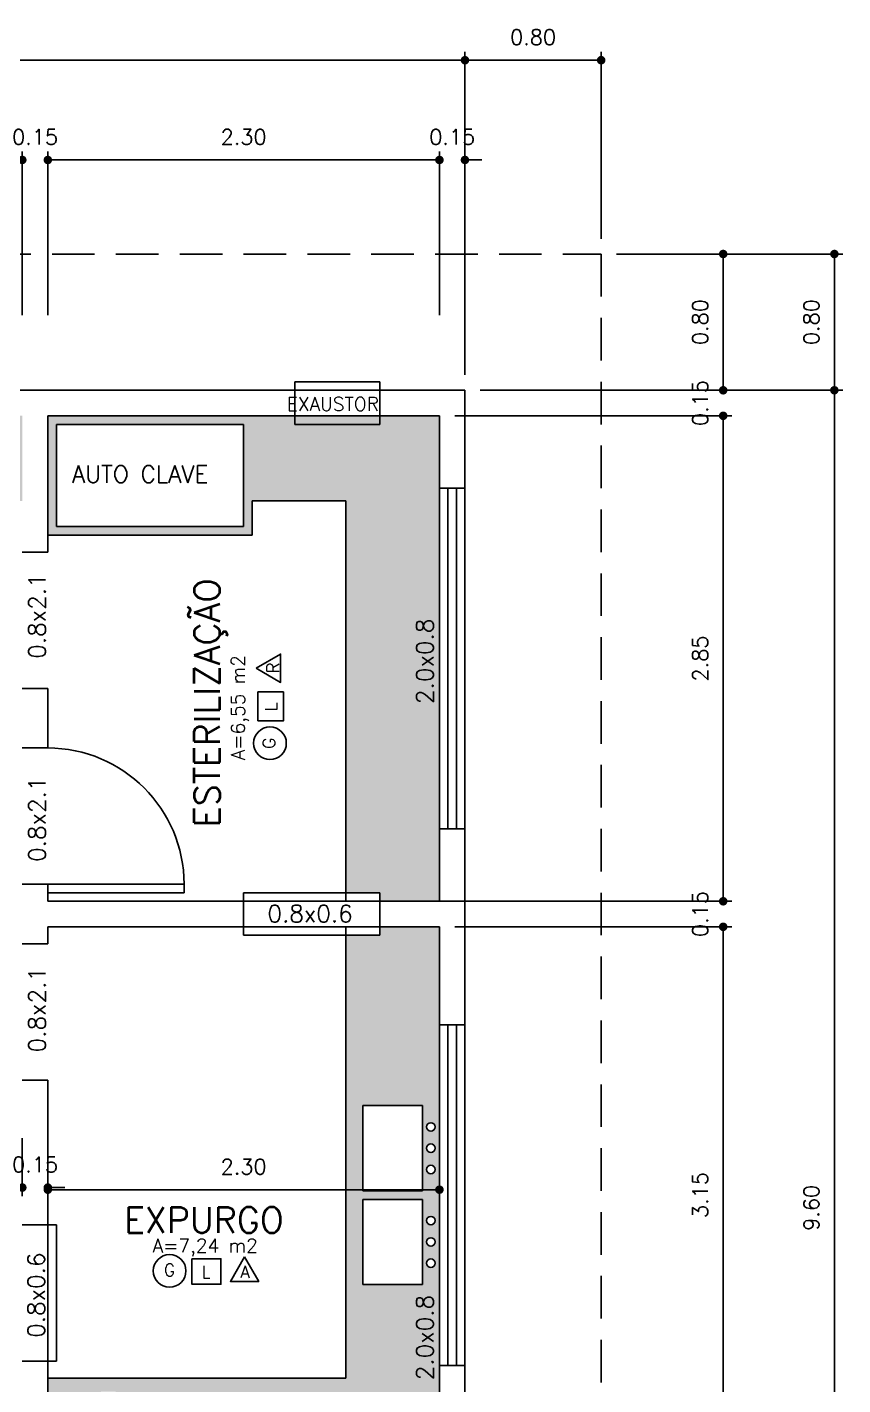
# Model space of a CAD drawing. Extents: x -410.3 to -320, y 119.3 to 190.5.
# Drawn here: x -347.28 to -342.48, y 145.36 to 153.33 of the extents above; entities that cross this region are included whole.
import ezdxf
from ezdxf.enums import TextEntityAlignment as Align

# ---------------------------------------------------------------- set-up
doc = ezdxf.new("R2010")
doc.units = 0
doc.header["$MEASUREMENT"] = 0
doc.linetypes.add('HIDDEN', pattern=[0.375, 0.25, -0.125])
doc.layers.get('DEFPOINTS').update_dxf_attribs({"linetype": 'CONTINUOUS'})
for name, color, linetype in [('ACESSÓRIO', 2, 'CONTINUOUS'), ('ALVENARIA', 7, 'CONTINUOUS'), ('ALVENARIA1', 44, 'CONTINUOUS'), ('COBERTURA', 6, 'CONTINUOUS'), ('COTA', 1, 'CONTINUOUS'), ('JAPOR', 142, 'CONTINUOUS'), ('TEXTO2', 40, 'CONTINUOUS'), ('TEXTO3', 3, 'CONTINUOUS')]:
    doc.layers.add(name, color=color, linetype=linetype)
doc.styles.add('SIMPLEX', font='SIMPLEX.SHX')
doc.dimstyles.new('DIM50', dxfattribs={"dimtxt": 0.09, "dimasz": 0.05, "dimexe": 0.05, "dimexo": 0.09, "dimgap": 0.09, "dimtad": 1, "dimzin": 0, "dimdsep": 46, "dimtxsty": 'SIMPLEX', "dimblk": 'DOT', "dimcen": 0.09, "dimadec": 0, "dimazin": 0, "dimtfac": 1, "dimtix": 1, "dimtofl": 0, "dimtmove": 2, "dimatfit": 3, "dimldrblk": 'DOT', "dimfxl": 1, "dimtolj": 1, "dimtzin": 0, "dimarcsym": 0})

# ---------------------------------------------------------------- blocks, each defined once
blk = doc.blocks.new('DOT')
at = {"layer": 'ALVENARIA', "color": 0, "linetype": 'ByBlock'}
blk.add_line((-0.5, 0), (-1, 0), dxfattribs=at)
at = {"layer": 'ALVENARIA', "color": 0, "linetype": 'ByBlock', "const_width": 0.5}
blk.add_lwpolyline([(-0.25, 0, 1), (0.25, 0, 1)], format="xyb", close=True, dxfattribs=at)
blk = doc.blocks.new('*D228')
at = {"layer": 'COTA', "color": 0, "linetype": 'ByBlock', "lineweight": -2}
for p, q in [((-347.3039, 151.6421), (-347.3039, 152.6042)), ((-347.1539, 151.6421), (-347.1539, 152.6042)), ((-347.3539, 152.5542), (-347.4039, 152.5542)), ((-347.1039, 152.5542), (-347.0539, 152.5542))]:
    blk.add_line(p, q, dxfattribs=at)
at = {"layer": 'DEFPOINTS', "color": 0, "linetype": 'ByBlock'}
for p in [(-347.1539, 152.5542), (-347.3039, 151.5521), (-347.1539, 151.5521)]:
    blk.add_point(p, dxfattribs=at)
at = {"layer": 'COTA', "color": 0, "linetype": 'ByBlock', "lineweight": -2, "xscale": 0.05, "yscale": 0.05, "zscale": 0.05}
blk.add_blockref('DOT', (-347.3039, 152.5542), dxfattribs=at)
at = {"layer": 'COTA', "color": 0, "linetype": 'ByBlock', "lineweight": -2, "xscale": 0.05, "yscale": 0.05, "zscale": 0.05, "rotation": 180}
blk.add_blockref('DOT', (-347.1539, 152.5542), dxfattribs=at)
at = {"layer": 'COTA', "color": 0, "linetype": 'ByBlock', "insert": (-347.2289, 152.6892), "char_height": 0.09, "attachment_point": 5, "style": 'SIMPLEX'}
blk.add_mtext('\\A1;0.15', dxfattribs=at)
blk = doc.blocks.new('*D229')
at = {"layer": 'COTA', "color": 0, "linetype": 'ByBlock', "lineweight": -2}
for p, q in [((-347.1539, 151.6421), (-347.1539, 152.6042)), ((-344.8539, 151.6421), (-344.8539, 152.6042)), ((-347.1039, 152.5542), (-344.9039, 152.5542))]:
    blk.add_line(p, q, dxfattribs=at)
at = {"layer": 'DEFPOINTS', "color": 0, "linetype": 'ByBlock'}
for p in [(-344.8539, 152.5542), (-347.1539, 151.5521), (-344.8539, 151.5521)]:
    blk.add_point(p, dxfattribs=at)
at = {"layer": 'COTA', "color": 0, "linetype": 'ByBlock', "lineweight": -2, "xscale": 0.05, "yscale": 0.05, "zscale": 0.05, "rotation": 180}
blk.add_blockref('DOT', (-347.1539, 152.5542), dxfattribs=at)
at = {"layer": 'COTA', "color": 0, "linetype": 'ByBlock', "lineweight": -2, "xscale": 0.05, "yscale": 0.05, "zscale": 0.05}
blk.add_blockref('DOT', (-344.8539, 152.5542), dxfattribs=at)
at = {"layer": 'COTA', "color": 0, "linetype": 'ByBlock', "insert": (-346.0039, 152.6892), "char_height": 0.09, "attachment_point": 5, "style": 'SIMPLEX'}
blk.add_mtext('\\A1;2.30', dxfattribs=at)
blk = doc.blocks.new('*D230')
at = {"layer": 'COTA', "color": 0, "linetype": 'ByBlock', "lineweight": -2}
for p, q in [((-344.8539, 151.6421), (-344.8539, 152.6042)), ((-344.7039, 151.7921), (-344.7039, 152.6042)), ((-344.9039, 152.5542), (-344.9539, 152.5542)), ((-344.6539, 152.5542), (-344.6039, 152.5542))]:
    blk.add_line(p, q, dxfattribs=at)
at = {"layer": 'DEFPOINTS', "color": 0, "linetype": 'ByBlock'}
for p in [(-344.7039, 152.5542), (-344.7039, 151.7021), (-344.8539, 151.5521)]:
    blk.add_point(p, dxfattribs=at)
at = {"layer": 'COTA', "color": 0, "linetype": 'ByBlock', "lineweight": -2, "xscale": 0.05, "yscale": 0.05, "zscale": 0.05}
blk.add_blockref('DOT', (-344.8539, 152.5542), dxfattribs=at)
at = {"layer": 'COTA', "color": 0, "linetype": 'ByBlock', "lineweight": -2, "xscale": 0.05, "yscale": 0.05, "zscale": 0.05, "rotation": 180}
blk.add_blockref('DOT', (-344.7039, 152.5542), dxfattribs=at)
at = {"layer": 'COTA', "color": 0, "linetype": 'ByBlock', "insert": (-344.7789, 152.6892), "char_height": 0.09, "attachment_point": 5, "style": 'SIMPLEX'}
blk.add_mtext('\\A1;0.15', dxfattribs=at)
blk = doc.blocks.new('*D262')
at = {"layer": 'COTA', "color": 0, "linetype": 'ByBlock', "lineweight": -2}
for p, q in [((-344.7639, 148.0521), (-343.1372, 148.0521)), ((-343.1872, 144.9521), (-343.1872, 148.0021)), ((-344.7639, 144.9021), (-343.1372, 144.9021))]:
    blk.add_line(p, q, dxfattribs=at)
at = {"layer": 'DEFPOINTS', "color": 0, "linetype": 'ByBlock'}
for p in [(-344.8539, 148.0521), (-343.1872, 148.0521), (-344.8539, 144.9021)]:
    blk.add_point(p, dxfattribs=at)
at = {"layer": 'COTA', "color": 0, "linetype": 'ByBlock', "lineweight": -2, "xscale": 0.05, "yscale": 0.05, "zscale": 0.05}
for p, rotation in [((-343.1872, 148.0521), 90), ((-343.1872, 144.9021), 270)]:
    blk.add_blockref('DOT', p, dxfattribs=dict(at, rotation=rotation))
at = {"layer": 'COTA', "color": 0, "linetype": 'ByBlock', "insert": (-343.3222, 146.4771), "char_height": 0.09, "attachment_point": 5, "rotation": 90, "style": 'SIMPLEX'}
blk.add_mtext('\\A1;3.15', dxfattribs=at)
blk = doc.blocks.new('*D263')
at = {"layer": 'COTA', "color": 0, "linetype": 'ByBlock', "lineweight": -2}
for p, q in [((-343.1872, 148.2521), (-343.1872, 148.3021)), ((-345.1139, 148.2021), (-343.1372, 148.2021)), ((-344.7639, 148.0521), (-343.1372, 148.0521)), ((-343.1872, 148.0021), (-343.1872, 147.9521))]:
    blk.add_line(p, q, dxfattribs=at)
at = {"layer": 'DEFPOINTS', "color": 0, "linetype": 'ByBlock'}
for p in [(-345.2039, 148.2021), (-343.1872, 148.2021), (-344.8539, 148.0521)]:
    blk.add_point(p, dxfattribs=at)
at = {"layer": 'COTA', "color": 0, "linetype": 'ByBlock', "lineweight": -2, "xscale": 0.05, "yscale": 0.05, "zscale": 0.05}
for p, rotation in [((-343.1872, 148.2021), 270), ((-343.1872, 148.0521), 90)]:
    blk.add_blockref('DOT', p, dxfattribs=dict(at, rotation=rotation))
at = {"layer": 'COTA', "color": 0, "linetype": 'ByBlock', "insert": (-343.3222, 148.1271), "char_height": 0.09, "attachment_point": 5, "rotation": 90, "style": 'SIMPLEX'}
blk.add_mtext('\\A1;0.15', dxfattribs=at)
blk = doc.blocks.new('*D264')
at = {"layer": 'COTA', "color": 0, "linetype": 'ByBlock', "lineweight": -2}
for p, q in [((-344.7639, 151.0521), (-343.1372, 151.0521)), ((-343.1872, 148.2521), (-343.1872, 151.0021)), ((-345.1139, 148.2021), (-343.1372, 148.2021))]:
    blk.add_line(p, q, dxfattribs=at)
at = {"layer": 'DEFPOINTS', "color": 0, "linetype": 'ByBlock'}
for p in [(-344.8539, 151.0521), (-343.1872, 151.0521), (-345.2039, 148.2021)]:
    blk.add_point(p, dxfattribs=at)
at = {"layer": 'COTA', "color": 0, "linetype": 'ByBlock', "lineweight": -2, "xscale": 0.05, "yscale": 0.05, "zscale": 0.05}
for p, rotation in [((-343.1872, 151.0521), 90), ((-343.1872, 148.2021), 270)]:
    blk.add_blockref('DOT', p, dxfattribs=dict(at, rotation=rotation))
at = {"layer": 'COTA', "color": 0, "linetype": 'ByBlock', "insert": (-343.3222, 149.6271), "char_height": 0.09, "attachment_point": 5, "rotation": 90, "style": 'SIMPLEX'}
blk.add_mtext('\\A1;2.85', dxfattribs=at)
blk = doc.blocks.new('*D265')
at = {"layer": 'COTA', "color": 0, "linetype": 'ByBlock', "lineweight": -2}
for p, q in [((-343.1872, 151.2521), (-343.1872, 151.3021)), ((-344.6139, 151.2021), (-343.1372, 151.2021)), ((-344.7639, 151.0521), (-343.1372, 151.0521)), ((-343.1872, 151.0021), (-343.1872, 150.9521))]:
    blk.add_line(p, q, dxfattribs=at)
at = {"layer": 'DEFPOINTS', "color": 0, "linetype": 'ByBlock'}
for p in [(-344.7039, 151.2021), (-343.1872, 151.2021), (-344.8539, 151.0521)]:
    blk.add_point(p, dxfattribs=at)
at = {"layer": 'COTA', "color": 0, "linetype": 'ByBlock', "lineweight": -2, "xscale": 0.05, "yscale": 0.05, "zscale": 0.05}
for p, rotation in [((-343.1872, 151.2021), 270), ((-343.1872, 151.0521), 90)]:
    blk.add_blockref('DOT', p, dxfattribs=dict(at, rotation=rotation))
at = {"layer": 'COTA', "color": 0, "linetype": 'ByBlock', "insert": (-343.3222, 151.1271), "char_height": 0.09, "attachment_point": 5, "rotation": 90, "style": 'SIMPLEX'}
blk.add_mtext('\\A1;0.15', dxfattribs=at)
blk = doc.blocks.new('*D266')
at = {"layer": 'COTA', "color": 0, "linetype": 'ByBlock', "lineweight": -2}
for p, q in [((-343.8139, 152.0021), (-343.1372, 152.0021)), ((-343.1872, 151.2521), (-343.1872, 151.9521)), ((-344.6139, 151.2021), (-343.1372, 151.2021))]:
    blk.add_line(p, q, dxfattribs=at)
at = {"layer": 'DEFPOINTS', "color": 0, "linetype": 'ByBlock'}
for p in [(-343.9039, 152.0021), (-343.1872, 152.0021), (-344.7039, 151.2021)]:
    blk.add_point(p, dxfattribs=at)
at = {"layer": 'COTA', "color": 0, "linetype": 'ByBlock', "lineweight": -2, "xscale": 0.05, "yscale": 0.05, "zscale": 0.05}
for p, rotation in [((-343.1872, 152.0021), 90), ((-343.1872, 151.2021), 270)]:
    blk.add_blockref('DOT', p, dxfattribs=dict(at, rotation=rotation))
at = {"layer": 'COTA', "color": 0, "linetype": 'ByBlock', "insert": (-343.3222, 151.6021), "char_height": 0.09, "attachment_point": 5, "rotation": 90, "style": 'SIMPLEX'}
blk.add_mtext('\\A1;0.80', dxfattribs=at)
blk = doc.blocks.new('*D282')
at = {"layer": 'COTA', "color": 0, "linetype": 'ByBlock', "lineweight": -2}
for p, q in [((-344.5639, 151.2021), (-342.4843, 151.2021)), ((-342.5343, 141.6521), (-342.5343, 151.1521)), ((-345.3014, 141.6021), (-342.4843, 141.6021))]:
    blk.add_line(p, q, dxfattribs=at)
at = {"layer": 'DEFPOINTS', "color": 0, "linetype": 'ByBlock'}
for p in [(-344.6539, 151.2021), (-342.5343, 151.2021), (-345.3914, 141.6021)]:
    blk.add_point(p, dxfattribs=at)
at = {"layer": 'COTA', "color": 0, "linetype": 'ByBlock', "lineweight": -2, "xscale": 0.05, "yscale": 0.05, "zscale": 0.05}
for p, rotation in [((-342.5343, 151.2021), 90), ((-342.5343, 141.6021), 270)]:
    blk.add_blockref('DOT', p, dxfattribs=dict(at, rotation=rotation))
at = {"layer": 'COTA', "color": 0, "linetype": 'ByBlock', "insert": (-342.6693, 146.4021), "char_height": 0.09, "attachment_point": 5, "rotation": 90, "style": 'SIMPLEX'}
blk.add_mtext('\\A1;9.60', dxfattribs=at)
blk = doc.blocks.new('*D283')
at = {"layer": 'COTA', "color": 0, "linetype": 'ByBlock', "lineweight": -2}
for p, q in [((-343.8139, 152.0021), (-342.4843, 152.0021)), ((-342.5343, 151.2521), (-342.5343, 151.9521)), ((-344.5639, 151.2021), (-342.4843, 151.2021))]:
    blk.add_line(p, q, dxfattribs=at)
at = {"layer": 'DEFPOINTS', "color": 0, "linetype": 'ByBlock'}
for p in [(-343.9039, 152.0021), (-342.5343, 152.0021), (-344.6539, 151.2021)]:
    blk.add_point(p, dxfattribs=at)
at = {"layer": 'COTA', "color": 0, "linetype": 'ByBlock', "lineweight": -2, "xscale": 0.05, "yscale": 0.05, "zscale": 0.05}
for p, rotation in [((-342.5343, 152.0021), 90), ((-342.5343, 151.2021), 270)]:
    blk.add_blockref('DOT', p, dxfattribs=dict(at, rotation=rotation))
at = {"layer": 'COTA', "color": 0, "linetype": 'ByBlock', "insert": (-342.6693, 151.6021), "char_height": 0.09, "attachment_point": 5, "rotation": 90, "style": 'SIMPLEX'}
blk.add_mtext('\\A1;0.80', dxfattribs=at)
blk = doc.blocks.new('*D293')
at = {"layer": 'COTA', "color": 0, "linetype": 'ByBlock', "lineweight": -2}
for p, q in [((-377.4539, 151.2921), (-377.4539, 153.1899)), ((-377.4039, 153.1399), (-344.7539, 153.1399)), ((-344.7039, 151.2921), (-344.7039, 153.1899))]:
    blk.add_line(p, q, dxfattribs=at)
at = {"layer": 'DEFPOINTS', "color": 0, "linetype": 'ByBlock'}
for p in [(-344.7039, 153.1399), (-377.4539, 151.2021), (-344.7039, 151.2021)]:
    blk.add_point(p, dxfattribs=at)
at = {"layer": 'COTA', "color": 0, "linetype": 'ByBlock', "lineweight": -2, "xscale": 0.05, "yscale": 0.05, "zscale": 0.05, "rotation": 180}
blk.add_blockref('DOT', (-377.4539, 153.1399), dxfattribs=at)
at = {"layer": 'COTA', "color": 0, "linetype": 'ByBlock', "lineweight": -2, "xscale": 0.05, "yscale": 0.05, "zscale": 0.05}
blk.add_blockref('DOT', (-344.7039, 153.1399), dxfattribs=at)
at = {"layer": 'COTA', "color": 0, "linetype": 'ByBlock', "insert": (-361.0789, 153.2749), "char_height": 0.09, "attachment_point": 5, "style": 'SIMPLEX'}
blk.add_mtext('\\A1;32.75', dxfattribs=at)
blk = doc.blocks.new('*D294')
at = {"layer": 'COTA', "color": 0, "linetype": 'ByBlock', "lineweight": -2}
for p, q in [((-344.7039, 151.2921), (-344.7039, 153.1899)), ((-344.6539, 153.1399), (-343.9539, 153.1399)), ((-343.9039, 152.0921), (-343.9039, 153.1899))]:
    blk.add_line(p, q, dxfattribs=at)
at = {"layer": 'DEFPOINTS', "color": 0, "linetype": 'ByBlock'}
for p in [(-343.9039, 153.1399), (-343.9039, 152.0021), (-344.7039, 151.2021)]:
    blk.add_point(p, dxfattribs=at)
at = {"layer": 'COTA', "color": 0, "linetype": 'ByBlock', "lineweight": -2, "xscale": 0.05, "yscale": 0.05, "zscale": 0.05, "rotation": 180}
blk.add_blockref('DOT', (-344.7039, 153.1399), dxfattribs=at)
at = {"layer": 'COTA', "color": 0, "linetype": 'ByBlock', "lineweight": -2, "xscale": 0.05, "yscale": 0.05, "zscale": 0.05}
blk.add_blockref('DOT', (-343.9039, 153.1399), dxfattribs=at)
at = {"layer": 'COTA', "color": 0, "linetype": 'ByBlock', "insert": (-344.3039, 153.2749), "char_height": 0.09, "attachment_point": 5, "style": 'SIMPLEX'}
blk.add_mtext('\\A1;0.80', dxfattribs=at)
blk = doc.blocks.new('*D348')
at = {"layer": 'COTA', "color": 0, "linetype": 'ByBlock', "lineweight": -2}
for p, q in [((-347.3039, 146.8121), (-347.3039, 146.4712)), ((-347.3539, 146.5212), (-347.4039, 146.5212)), ((-347.1539, 146.3921), (-347.1539, 146.5712)), ((-347.1039, 146.5212), (-347.0539, 146.5212))]:
    blk.add_line(p, q, dxfattribs=at)
at = {"layer": 'DEFPOINTS', "color": 0, "linetype": 'ByBlock'}
for p in [(-347.3039, 146.9021), (-347.1539, 146.5212), (-347.1539, 146.3021)]:
    blk.add_point(p, dxfattribs=at)
at = {"layer": 'COTA', "color": 0, "linetype": 'ByBlock', "lineweight": -2, "xscale": 0.05, "yscale": 0.05, "zscale": 0.05}
blk.add_blockref('DOT', (-347.3039, 146.5212), dxfattribs=at)
at = {"layer": 'COTA', "color": 0, "linetype": 'ByBlock', "lineweight": -2, "xscale": 0.05, "yscale": 0.05, "zscale": 0.05, "rotation": 180}
blk.add_blockref('DOT', (-347.1539, 146.5212), dxfattribs=at)
at = {"layer": 'COTA', "color": 0, "linetype": 'ByBlock', "insert": (-347.2289, 146.6562), "char_height": 0.09, "attachment_point": 5, "style": 'SIMPLEX'}
blk.add_mtext('\\A1;0.15', dxfattribs=at)
blk = doc.blocks.new('*D373')
at = {"layer": 'COTA', "color": 0, "linetype": 'ByBlock', "lineweight": -2}
for p, q in [((-344.8539, 147.3871), (-344.8539, 146.4587)), ((-347.1539, 147.0621), (-347.1539, 146.4587)), ((-347.1039, 146.5087), (-344.9039, 146.5087))]:
    blk.add_line(p, q, dxfattribs=at)
at = {"layer": 'DEFPOINTS', "color": 0, "linetype": 'ByBlock'}
for p in [(-344.8539, 147.4771), (-347.1539, 147.1521), (-344.8539, 146.5087)]:
    blk.add_point(p, dxfattribs=at)
at = {"layer": 'COTA', "color": 0, "linetype": 'ByBlock', "lineweight": -2, "xscale": 0.05, "yscale": 0.05, "zscale": 0.05, "rotation": 180}
blk.add_blockref('DOT', (-347.1539, 146.5087), dxfattribs=at)
at = {"layer": 'COTA', "color": 0, "linetype": 'ByBlock', "lineweight": -2, "xscale": 0.05, "yscale": 0.05, "zscale": 0.05}
blk.add_blockref('DOT', (-344.8539, 146.5087), dxfattribs=at)
at = {"layer": 'COTA', "color": 0, "linetype": 'ByBlock', "insert": (-346.0039, 146.6437), "char_height": 0.09, "attachment_point": 5, "style": 'SIMPLEX'}
blk.add_mtext('\\A1;2.30', dxfattribs=at)

msp = doc.modelspace()

# ---------------------------------------------------------------- hatches: boundary and pattern name
at = {"layer": 'ACESSÓRIO', "linetype": 'ByBlock'}
h = msp.add_hatch(dxfattribs=at)
h.set_pattern_fill('AR-SAND', color=256, scale=0.1, angle=135, style=0)
h.set_pattern_definition([(172.5, (0, 0), (-0.13179271, -0.14070132), [0, -0.152, 0, -0.17, 0, -0.1625]), (142.5, (0, 0), (-0.32469797, -0.07441375), [0, -0.082, 0, -0.137, 0, -0.0525]), (102.5, (0.08697, -0.08697), (-0.22060324, 0.21980293), [0, -0.05, 0, -0.18, 0, -0.235]), (92.5, (0.08697, -0.08697), (-0.27462629, 0.15050422), [0, -0.025, 0, -0.118, 0, -0.135])])
h.paths.add_polyline_path([(-344.8539, 144.7521), (-345.6039, 144.7521), (-345.6039, 144.7021, -1), (-345.5539, 144.7021, -1), (-345.6039, 144.7021), (-345.6789, 144.7021, -1), (-345.7289, 144.7021), (-345.9789, 144.7021, -1), (-346.0289, 144.7021), (-346.1039, 144.7021, -1), (-346.1539, 144.7021), (-346.2289, 144.7021, -1), (-346.2789, 144.7021), (-346.4039, 144.7021), (-346.4039, 144.7521), (-346.8539, 144.7521), (-346.8539, 144.2021), (-344.8539, 144.2021)])
h.paths.add_polyline_path([(-346.3789, 144.6521), (-345.8789, 144.6521), (-345.8789, 144.3021), (-346.3789, 144.3021)], flags=16)
h.paths.add_polyline_path([(-345.8289, 144.6521), (-345.3289, 144.6521), (-345.3289, 144.3021), (-345.8289, 144.3021)], flags=16)
h.paths.add_polyline_path([(-345.4289, 144.7021, -1), (-345.4789, 144.7021, -1)], flags=16)
h.paths.add_polyline_path([(-344.8539, 145.4771), (-344.8539, 147.4771), (-344.8539, 148.0521), (-345.2039, 148.0521), (-345.2039, 148.0021), (-345.4039, 148.0021), (-345.4039, 145.4021), (-347.1539, 145.4021), (-347.1539, 144.9021), (-346.4039, 144.9021), (-346.4039, 144.9521), (-345.6039, 144.9521), (-345.6039, 144.9021), (-344.8539, 144.9021)])
h.paths.add_polyline_path([(-345.3039, 145.9521), (-345.3039, 146.4521), (-344.9539, 146.4521), (-344.9539, 145.9521)], flags=16)
h.paths.add_polyline_path([(-344.9289, 146.0771, -1), (-344.8789, 146.0771, -1)], flags=16)
h.paths.add_polyline_path([(-344.9289, 146.2021, -1), (-344.8789, 146.2021, -1)], flags=16)
h.paths.add_polyline_path([(-344.9289, 146.3271, -1), (-344.8789, 146.3271, -1)], flags=16)
h.paths.add_polyline_path([(-346.5589, 145.139, -0.148509), (-346.5889, 145.039, -0.124881), (-346.6554, 144.98, -0.054364), (-346.6954, 144.9645, -0.024258), (-346.7254, 144.959, -0.02486), (-346.7854, 144.9545, -0.027041), (-346.8554, 144.957, -0.012146), (-346.8854, 144.961, -0.010983), (-346.9124, 144.9659, -0.242871), (-346.9754, 145.015, 0.230445), (-346.9889, 145.024), (-347.0434, 145.024), (-347.0434, 145.254), (-346.9889, 145.254, 0.230445), (-346.9754, 145.263, -0.242871), (-346.9124, 145.3122, -0.010983), (-346.8854, 145.317, -0.012146), (-346.8554, 145.321, -0.027041), (-346.7854, 145.3235, -0.02486), (-346.7254, 145.319, -0.024258), (-346.6954, 145.3135, -0.054364), (-346.6554, 145.298, -0.124881), (-346.5889, 145.239, -0.148509)], flags=16)
h.paths.add_polyline_path([(-345.3039, 146.5021), (-345.3039, 147.0021), (-344.9539, 147.0021), (-344.9539, 146.5021)], flags=16)
h.paths.add_polyline_path([(-346.92, 145.0336, -0.023036), (-346.9199, 145.0329), (-346.9199, 145.0355)], flags=0)
h.paths.add_polyline_path([(-346.9003, 145.2634, 0.058144), (-346.9054, 145.262, -0.007522)], flags=0)
h.paths.add_polyline_path([(-344.9289, 146.6271, -1), (-344.8789, 146.6271, -1)], flags=16)
h.paths.add_polyline_path([(-346.7554, 145.113, -0.259773), (-346.7963, 145.0935), (-346.8694, 145.0935, -0.186813), (-346.8694, 145.1845), (-346.7963, 145.1845, -0.259773), (-346.7554, 145.165, -0.326923)], flags=0)
h.paths.add_polyline_path([(-344.9289, 146.7521, -1), (-344.8789, 146.7521, -1)], flags=16)
h.paths.add_polyline_path([(-346.9274, 145.254), (-346.9293, 145.254, -0.05408)], flags=0)
h.paths.add_polyline_path([(-346.9929, 145.214, -1), (-346.9779, 145.214, -1)], flags=0)
h.paths.add_polyline_path([(-344.9289, 146.8771, -1), (-344.8789, 146.8771, -1)], flags=16)
h.paths.add_polyline_path([(-346.9929, 145.064, -1), (-346.9779, 145.064, -1)], flags=0)
h.paths.add_polyline_path([(-344.8539, 150.6271), (-344.8539, 151.0521), (-347.1539, 151.0521), (-347.1539, 150.3521), (-345.9539, 150.3521), (-345.9539, 150.5521), (-345.4039, 150.5521), (-345.4039, 148.2521), (-345.2039, 148.2521), (-345.2039, 148.2021), (-344.8539, 148.2021), (-344.8539, 148.6271)])
h.paths.add_polyline_path([(-346.0039, 150.4021), (-347.1039, 150.4021), (-347.1039, 151.0021), (-346.0039, 151.0021)], flags=16)
h.paths.add_polyline_path([(-347.3039, 151.0521), (-347.9789, 151.0521), (-349.9789, 151.0521), (-350.6539, 151.0521), (-350.6539, 149.3521), (-350.4539, 149.3521), (-350.4539, 149.4021), (-350.1539, 149.4021), (-350.1539, 150.5521), (-347.3039, 150.5521)])
h.paths.add_polyline_path([(-347.7039, 149.2021), (-349.3039, 149.2021), (-349.3039, 148.7021), (-348.2039, 148.7021)])
h.paths.add_polyline_path([(-348.7789, 149.1401, -1), (-348.7289, 149.1401, -1)], flags=16)
h.paths.add_polyline_path([(-353.6039, 148.4021), (-354.7039, 147.9521), (-353.6039, 147.9521)])
h.paths.add_polyline_path([(-353.6039, 148.4021), (-354.7039, 148.4021), (-354.7039, 147.9521)])
h.paths.add_polyline_path([(-344.8645, 145.365), (-344.8645, 145.9435), (-345.0145, 145.9435), (-345.0145, 145.365)], flags=24)
h.paths.add_polyline_path([(-344.8645, 149.3351), (-344.8645, 149.9137), (-345.0145, 149.9137), (-345.0145, 149.3351)], flags=24)
h.paths.add_polyline_path([(-347.0373, 150.6346), (-346.0539, 150.6346), (-346.0539, 150.7846), (-347.0373, 150.7846)], flags=8)
h.paths.add_polyline_path([(-349.3588, 150.8765), (-348.7326, 150.8765), (-348.7326, 151.0265), (-349.3588, 151.0265)], flags=24)

# ---------------------------------------------------------------- linework, layer by layer
at = {"layer": 'ACESSÓRIO'}
for p, q in [((-347.1039, 151.0021), (-347.1039, 150.4021)), ((-347.1039, 151.0021), (-346.0039, 151.0021)), ((-346.0039, 151.0021), (-346.0039, 150.4021)), ((-345.9539, 150.5521), (-345.4039, 150.5521)), ((-345.9539, 150.5521), (-345.9539, 150.3521)), ((-345.4039, 150.5521), (-345.4039, 148.2021)), ((-347.1539, 150.3521), (-345.9539, 150.3521)), ((-347.1039, 150.4021), (-346.0039, 150.4021)), ((-345.4039, 148.0521), (-345.4039, 145.4021)), ((-344.9539, 147.0021), (-345.3039, 147.0021)), ((-345.3039, 147.0021), (-345.3039, 146.5021)), ((-344.9539, 146.5021), (-344.9539, 147.0021)), ((-344.9539, 146.5021), (-345.3039, 146.5021)), ((-344.9539, 146.4521), (-345.3039, 146.4521)), ((-345.3039, 146.4521), (-345.3039, 145.9521)), ((-344.9539, 145.9521), (-344.9539, 146.4521)), ((-344.9539, 145.9521), (-345.3039, 145.9521)), ((-347.1539, 145.4021), (-345.4039, 145.4021))]:
    msp.add_line(p, q, dxfattribs=at)
for centre in [(-344.9039, 146.8771), (-344.9039, 146.7521), (-344.9039, 146.6271), (-344.9039, 146.3271), (-344.9039, 146.2021), (-344.9039, 146.0771)]:
    msp.add_circle(centre, 0.025, dxfattribs=at)
at = {"layer": 'ALVENARIA'}
for p, q in [((-347.9789, 151.2021), (-345.7039, 151.2021)), ((-345.2039, 151.2021), (-344.7039, 151.2021)), ((-344.7039, 151.2021), (-344.7039, 150.6271)), ((-347.1539, 151.0521), (-347.1539, 150.2521)), ((-347.1539, 151.0521), (-345.7039, 151.0521)), ((-345.2039, 151.0521), (-344.8539, 151.0521)), ((-344.8539, 151.0521), (-344.8539, 150.6271)), ((-347.3039, 150.2521), (-347.1539, 150.2521)), ((-347.3039, 149.4521), (-347.1539, 149.4521)), ((-347.1539, 149.4521), (-347.1539, 149.1021)), ((-347.1539, 149.1021), (-347.3039, 149.1021)), ((-344.8539, 148.6271), (-344.8539, 148.2021)), ((-344.7039, 148.6271), (-344.7039, 147.4771)), ((-347.1539, 148.3021), (-347.3039, 148.3021)), ((-347.1539, 148.3021), (-347.1539, 148.2021)), ((-347.1539, 148.2021), (-346.0039, 148.2021)), ((-345.2039, 148.2021), (-344.8539, 148.2021)), ((-347.1539, 148.0521), (-346.0039, 148.0521)), ((-347.1539, 148.0521), (-347.1539, 147.9521)), ((-345.2039, 148.0521), (-344.8539, 148.0521)), ((-344.8539, 148.0521), (-344.8539, 147.4771)), ((-347.3039, 147.9521), (-347.1539, 147.9521)), ((-347.3039, 147.1521), (-347.1539, 147.1521)), ((-347.1539, 147.1521), (-347.1539, 146.3021)), ((-347.1539, 145.5021), (-347.1539, 144.9021)), ((-344.8539, 145.4771), (-344.8539, 144.9021)), ((-344.7039, 145.4771), (-344.7039, 141.6021))]:
    msp.add_line(p, q, dxfattribs=at)
at = {"layer": 'ALVENARIA', "linetype": 'ByBlock'}
for p, q in [((-344.8539, 150.6271), (-344.7039, 150.6271)), ((-344.8539, 148.6271), (-344.7039, 148.6271)), ((-346.0039, 148.2021), (-346.0039, 148.0521)), ((-345.2039, 148.2021), (-345.2039, 148.0521)), ((-344.8539, 147.4771), (-344.7039, 147.4771)), ((-347.3039, 146.3021), (-347.1539, 146.3021)), ((-347.3039, 145.5021), (-347.1539, 145.5021)), ((-344.8539, 145.4771), (-344.7039, 145.4771))]:
    msp.add_line(p, q, dxfattribs=at)
at = {"layer": 'ALVENARIA1'}
for p, q in [((-345.7039, 151.2521), (-345.2039, 151.2521)), ((-345.7039, 151.2021), (-345.2039, 151.2021)), ((-345.7039, 151.0521), (-345.2039, 151.0521)), ((-345.7039, 151.0021), (-345.2039, 151.0021)), ((-346.0039, 148.2521), (-345.2039, 148.2521)), ((-346.0039, 148.0021), (-345.2039, 148.0021)), ((-347.1039, 146.3021), (-347.1039, 145.5021))]:
    msp.add_line(p, q, dxfattribs=at)
at = {"layer": 'ALVENARIA1', "linetype": 'ByBlock'}
for p, q in [((-345.7039, 151.0021), (-345.7039, 151.2521)), ((-345.2039, 151.0021), (-345.2039, 151.2521)), ((-346.0039, 148.2021), (-346.0039, 148.2521)), ((-345.2039, 148.2021), (-345.2039, 148.2521)), ((-346.0039, 148.0521), (-346.0039, 148.0021)), ((-345.2039, 148.0521), (-345.2039, 148.0021)), ((-347.1539, 146.3021), (-347.1039, 146.3021)), ((-347.1039, 145.5021), (-347.1539, 145.5021))]:
    msp.add_line(p, q, dxfattribs=at)
at = {"layer": 'COBERTURA', "linetype": 'HIDDEN'}
for p, q in [((-378.2539, 152.0021), (-343.9039, 152.0021)), ((-343.9039, 152.0021), (-343.9039, 140.8021))]:
    msp.add_line(p, q, dxfattribs=at)
at = {"layer": 'JAPOR'}
for p, q in [((-344.8539, 150.6271), (-344.8539, 148.6271)), ((-344.8039, 150.6271), (-344.8039, 148.6271)), ((-344.7539, 150.6271), (-344.7539, 148.6271)), ((-344.7039, 150.6271), (-344.7039, 148.6271)), ((-347.1539, 148.3021), (-346.3539, 148.3021)), ((-347.1539, 148.2521), (-347.1539, 148.3021)), ((-346.3539, 148.2521), (-346.3539, 148.3021)), ((-347.1539, 148.2521), (-346.3539, 148.2521)), ((-346.0039, 148.2021), (-345.2039, 148.2021)), ((-346.0039, 148.0521), (-345.2039, 148.0521)), ((-344.8539, 147.4771), (-344.8539, 145.4771)), ((-344.8039, 147.4771), (-344.8039, 145.4771)), ((-344.7539, 147.4771), (-344.7539, 145.4771)), ((-344.7039, 147.4771), (-344.7039, 145.4771)), ((-347.1539, 146.3021), (-347.1539, 145.5021))]:
    msp.add_line(p, q, dxfattribs=at)
msp.add_arc((-347.1539, 148.3021), 0.8, 0, 90, dxfattribs=at)
at = {"layer": 'TEXTO2', "linetype": 'ByBlock'}
for points in [[(-345.931, 149.5699), (-345.787, 149.4867), (-345.787, 149.653)], [(-345.9202, 149.2609), (-345.9202, 149.4311), (-345.7706, 149.4311), (-345.7706, 149.2609)], [(-345.9985, 146.1138), (-346.0816, 145.9698), (-345.9153, 145.9698)], [(-346.3074, 146.103), (-346.1373, 146.103), (-346.1373, 145.9534), (-346.3074, 145.9534)]]:
    msp.add_lwpolyline(points, close=True, dxfattribs=at)
for centre in [(-345.8491, 149.1297), (-346.4386, 146.032)]:
    msp.add_circle(centre, 0.096, dxfattribs=at)

# ---------------------------------------------------------------- texts
at = {"layer": 'TEXTO2', "style": 'SIMPLEX'}
for s, height, p in [('EXAUSTOR', 0.08, (-345.7507, 151.0818)), ('AUTO CLAVE', 0.1, (-347.0123, 150.6596)), ('0.8x0.6', 0.1, (-345.8641, 148.0793))]:
    msp.add_text(s, height=height, dxfattribs=at).set_placement(p)
for s, p in [('0.8x2.1', (-347.1671, 149.6256)), ('2.0x0.8', (-344.8895, 149.3601)), ('0.8x2.1', (-347.1671, 148.4331)), ('0.8x2.1', (-347.1671, 147.3147)), ('0.8x0.6', (-347.172, 145.6389)), ('2.0x0.8', (-344.8895, 145.39))]:
    msp.add_text(s, height=0.1, rotation=90, dxfattribs=at).set_placement(p)
for s, height, p in [('A=6,55 m2', 0.08, (-345.9972, 149.3389)), ('R', 0.072, (-345.7956, 149.5727)), ('L', 0.072, (-345.8063, 149.3437)), ('G', 0.072, (-345.8184, 149.1294))]:
    msp.add_text(s, height=height, rotation=90, dxfattribs=at).set_placement(p, align=Align.CENTER)
for s, height, p in [('A=7,24 m2', 0.08, (-346.2295, 146.1409)), ('G', 0.072, (-346.439, 146.0012)), ('L', 0.072, (-346.2246, 145.9891)), ('A', 0.072, (-345.9957, 145.9907))]:
    msp.add_text(s, height=height, dxfattribs=at).set_placement(p, align=Align.CENTER)
at = {"layer": 'TEXTO3', "linetype": 'ByBlock', "style": 'SIMPLEX'}
msp.add_text('ESTERILIZAÇÃO', height=0.15, rotation=90, dxfattribs=at).set_placement((-346.144, 149.3673), align=Align.CENTER)
at = {"layer": 'TEXTO3', "style": 'SIMPLEX'}
msp.add_text('EXPURGO', height=0.15, dxfattribs=at).set_placement((-346.2368, 146.2561), align=Align.CENTER)

# ---------------------------------------------------------------- dimensions: what is measured, and where the dimension line sits
at = {"layer": 'COTA', "linetype": 'ByBlock'}
for base, p1, p2, picture, middle in [((-344.7039, 153.1399), (-377.4539, 151.2021), (-344.7039, 151.2021), '*D293', (-361.0789, 153.2749)), ((-343.9039, 153.1399), (-344.7039, 151.2021), (-343.9039, 152.0021), '*D294', (-344.3039, 153.2749)), ((-347.1539, 152.5542), (-347.3039, 151.5521), (-347.1539, 151.5521), '*D228', (-347.2289, 152.6892)), ((-344.8539, 152.5542), (-347.1539, 151.5521), (-344.8539, 151.5521), '*D229', (-346.0039, 152.6892)), ((-344.7039, 152.5542), (-344.8539, 151.5521), (-344.7039, 151.7021), '*D230', (-344.7789, 152.6892)), ((-344.8539, 146.5087), (-347.1539, 147.1521), (-344.8539, 147.4771), '*D373', (-346.0039, 146.6437)), ((-347.1539, 146.5212), (-347.3039, 146.9021), (-347.1539, 146.3021), '*D348', (-347.2289, 146.6562))]:
    dim = msp.add_linear_dim(base=base, p1=p1, p2=p2, dimstyle='DIM50', dxfattribs=at)
    dim.commit()
    dim.dimension.update_dxf_attribs({"geometry": picture, "text_midpoint": middle})
for base, p1, p2, picture, middle in [((-343.1872, 152.0021), (-344.7039, 151.2021), (-343.9039, 152.0021), '*D266', (-343.3222, 151.6021)), ((-342.5343, 152.0021), (-344.6539, 151.2021), (-343.9039, 152.0021), '*D283', (-342.6693, 151.6021)), ((-343.1872, 151.2021), (-344.8539, 151.0521), (-344.7039, 151.2021), '*D265', (-343.3222, 151.1271)), ((-342.5343, 151.2021), (-345.3914, 141.6021), (-344.6539, 151.2021), '*D282', (-342.6693, 146.4021)), ((-343.1872, 151.0521), (-345.2039, 148.2021), (-344.8539, 151.0521), '*D264', (-343.3222, 149.6271)), ((-343.1872, 148.2021), (-344.8539, 148.0521), (-345.2039, 148.2021), '*D263', (-343.3222, 148.1271)), ((-343.1872, 148.0521), (-344.8539, 144.9021), (-344.8539, 148.0521), '*D262', (-343.3222, 146.4771))]:
    dim = msp.add_linear_dim(base=base, p1=p1, p2=p2, angle=90, dimstyle='DIM50', dxfattribs=at)
    dim.commit()
    dim.dimension.update_dxf_attribs({"geometry": picture, "text_midpoint": middle})

doc.saveas('drawing.dxf')
